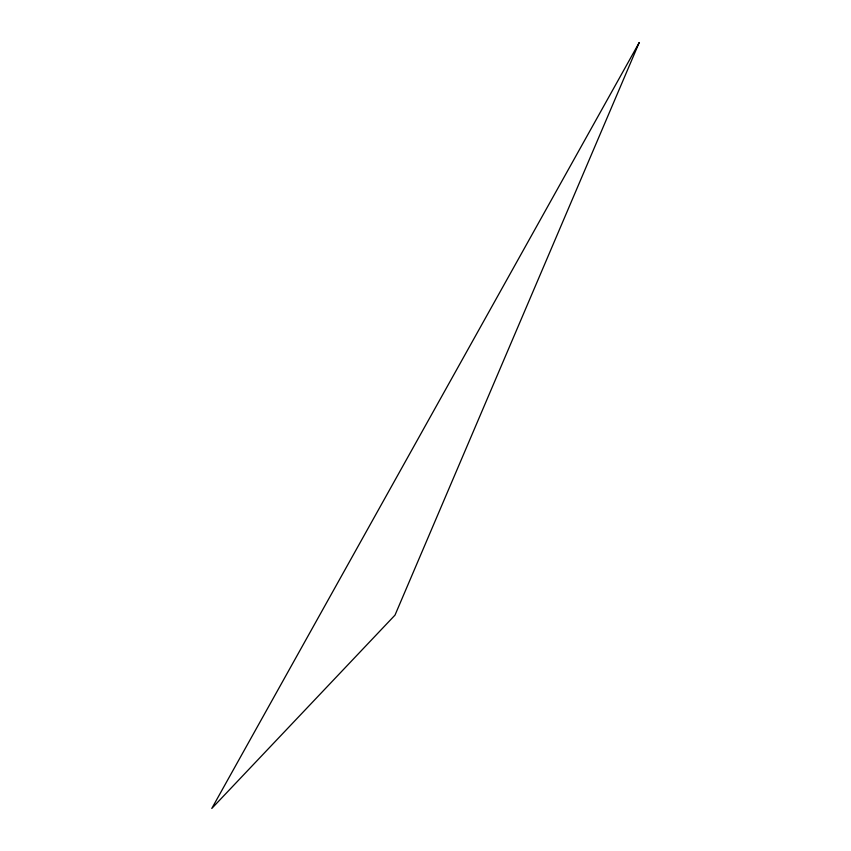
<?xml version="1.0" encoding="UTF-8"?>
<svg xmlns="http://www.w3.org/2000/svg" width="851" height="851" viewBox="0 0 851 851"><rect width="100%" height="100%" fill="white"/><g stroke="black" fill="none" stroke-linecap="round" stroke-linejoin="round"><path stroke-width="1.28" d="M639.218 42.55L394.992 615.135L211.782 808.45L639.218 42.55"/></g></svg>
